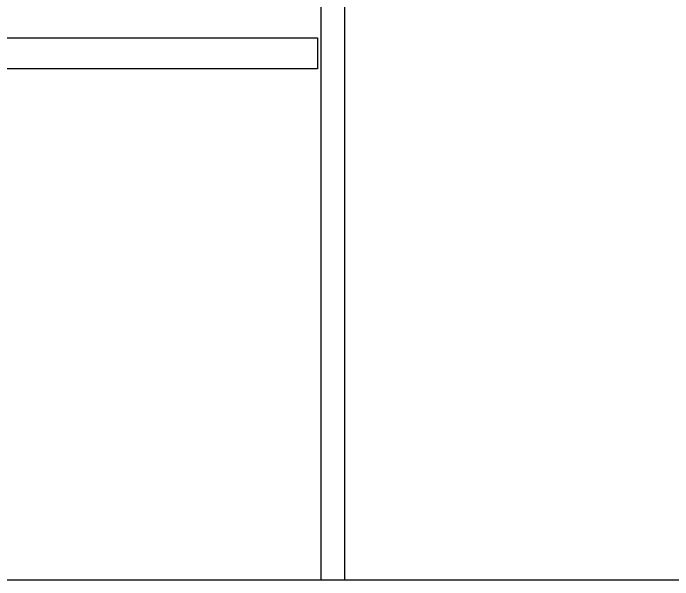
# Model space of a CAD drawing. Header units: inches. Extents: x 315041 to 662841, y -45540 to -35018.
# Drawn here: x 330949.2 to 331005.6, y -37581.3 to -37532.9 of the extents above; entities that cross this region are included whole.
import ezdxf

# ---------------------------------------------------------------- set-up
doc = ezdxf.new("R2010")
doc.units = ezdxf.units.IN
doc.header["$MEASUREMENT"] = 0
doc.layers.add('7', color=7, linetype='Continuous')
doc.layers.add('8', color=8, linetype='Continuous')

# ---------------------------------------------------------------- blocks, each defined once
blk = doc.blocks.new('A$C75D82031')
at = {"layer": '7', "color": 147, "linetype": 'Continuous'}
blk.add_lwpolyline([(12.331, 57.61), (581.669, 57.61), (581.669, 409.19), (12.331, 409.19)], close=True, dxfattribs=at)

msp = doc.modelspace()

# ---------------------------------------------------------------- linework, layer by layer
at = {"color": 8}
msp.add_lwpolyline([(331379.1113, -37229.7343), (330809.7734, -37229.7343), (330809.7734, -37581.3141), (331379.1113, -37581.3141)], close=True, dxfattribs=at)
at = {"layer": '8', "color": 2}
for p, q in [((330975.4983, -37581.3141), (330975.4983, -37229.7343)), ((330977.4983, -37581.3141), (330977.4983, -37229.7343))]:
    msp.add_line(p, q, dxfattribs=at)
msp.add_lwpolyline([(330926.4983, -37534.9827), (330975.165, -37534.9827), (330975.165, -37537.6493), (330926.4983, -37537.6493)], close=True, dxfattribs=at)

# ---------------------------------------------------------------- block references
at = {"color": 1}
msp.add_blockref('A$C75D82031', (330797.4423, -37638.9242), dxfattribs=at)

doc.saveas('drawing.dxf')
